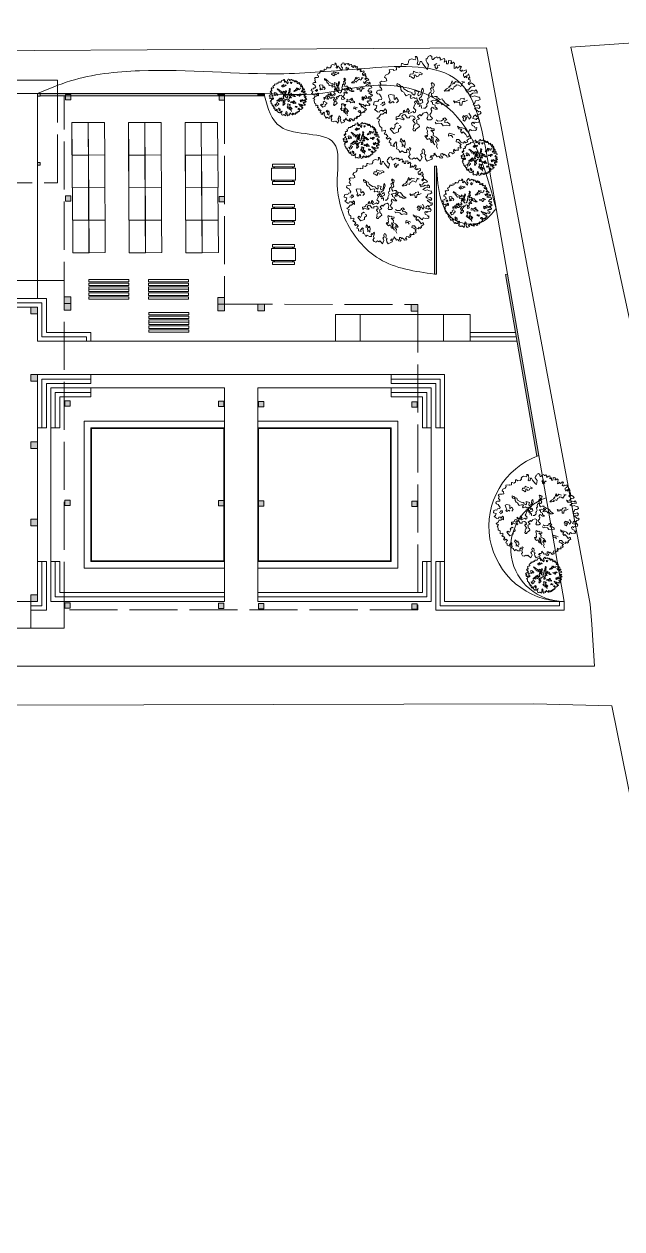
# Model space of a CAD drawing. Header units: metres. Extents: x -48 to 2360, y -1392 to 453.
# Drawn here: x 919.6 to 964.4, y -145.5 to -55.2 of the extents above; entities that cross this region are included whole.
import ezdxf

# ---------------------------------------------------------------- set-up
doc = ezdxf.new("R2010")
doc.units = ezdxf.units.M
doc.linetypes.add('ACAD_ISO02W100', pattern=[15, 12, -3])
doc.layers.get('0').update_dxf_attribs({"color": 200})
for name, color, linetype, lineweight, transparency in [('BAÑOS', 201, 'Continuous', 5, 0.7), ('caminos', 213, 'Continuous', 9, 0.5), ('JARDINERAS', 93, 'Continuous', 5, 0.4), ('SUELO', 231, 'Continuous', 5, 0.2)]:
    doc.layers.add(name, color=color, linetype=linetype, lineweight=lineweight, transparency=transparency)
for name, color, linetype, lineweight in [('MURETE', 31, 'Continuous', 13), ('MUROS', 31, 'Continuous', 9), ('PECES', 121, 'Continuous', 9), ('proyecciones nuevas', 170, 'ACAD_ISO02W100', 13), ('trazo', 7, 'Continuous', 18)]:
    doc.layers.add(name, color=color, linetype=linetype, lineweight=lineweight)
doc.layers.add('Vegetación-h', color=7, linetype='Continuous', lineweight=5, true_color=0x5f7f00, transparency=0.5)

# ---------------------------------------------------------------- blocks, each defined once
blk = doc.blocks.new('arb29')
at = {"layer": 'Vegetación-h', "linetype": 'Continuous'}
for points in [[(1.833, -0.001), (1.929, -0.073), (1.976, -0.118), (2.022, -0.099), (2.061, -0.145), (2.008, -0.196), (1.95, -0.203), (1.91, -0.281), (1.857, -0.222), (1.793, -0.275), (1.774, -0.339), (1.91, -0.373), (1.878, -0.373), (1.942, -0.326), (2.001, -0.411), (1.976, -0.47), (1.905, -0.477), (1.846, -0.47), (1.812, -0.517), (1.78, -0.47), (1.727, -0.504), (1.748, -0.587), (1.833, -0.626), (1.852, -0.679), (1.905, -0.653), (1.897, -0.73), (1.865, -0.764), (1.799, -0.751), (1.74, -0.764), (1.676, -0.73), (1.644, -0.764), (1.636, -0.815), (1.565, -0.778), (1.5, -0.706), (1.402, -0.672), (1.317, -0.666), (1.245, -0.613), (1.277, -0.698), (1.389, -0.725), (1.349, -0.778), (1.389, -0.855), (1.434, -0.81), (1.525, -0.9), (1.578, -0.991), (1.663, -0.927), (1.695, -1.031), (1.631, -1.044), (1.565, -1.11), (1.597, -1.148), (1.525, -1.182), (1.487, -1.135), (1.447, -1.201), (1.357, -1.161), (1.291, -1.071), (1.206, -1.076), (1.192, -1.148), (1.264, -1.169), (1.37, -1.246), (1.323, -1.286), (1.362, -1.345), (1.349, -1.377), (1.264, -1.35), (1.259, -1.39), (1.277, -1.435), (1.232, -1.435), (1.179, -1.435), (1.155, -1.462), (1.109, -1.403), (1.096, -1.488), (1.141, -1.533), (1.07, -1.566), (1.043, -1.533), (0.958, -1.526), (0.919, -1.619), (0.966, -1.611), (0.977, -1.658), (0.881, -1.683), (0.854, -1.637), (0.783, -1.579), (0.75, -1.619), (0.716, -1.56), (0.665, -1.566), (0.665, -1.645), (0.737, -1.677), (0.698, -1.717), (0.639, -1.709), (0.599, -1.651), (0.541, -1.67), (0.495, -1.611), (0.424, -1.552), (0.463, -1.539), (0.41, -1.637), (0.32, -1.637), (0.293, -1.69), (0.339, -1.677), (0.371, -1.722), (0.352, -1.749), (0.189, -1.826), (0.131, -1.741), (0.123, -1.651), (0.144, -1.611), (0.091, -1.573), (0.11, -1.494), (0.085, -1.43), (0.038, -1.39), (0.006, -1.462), (0.025, -1.539), (-0.039, -1.592), (-0.013, -1.632), (0.014, -1.69), (-0.047, -1.826), (-0.111, -1.762), (-0.164, -1.704), (-0.209, -1.741), (-0.255, -1.704), (-0.332, -1.755), (-0.398, -1.736), (-0.451, -1.658), (-0.398, -1.586), (-0.43, -1.515), (-0.398, -1.435), (-0.379, -1.377), (-0.417, -1.345), (-0.462, -1.435), (-0.502, -1.396), (-0.523, -1.443), (-0.51, -1.526), (-0.6, -1.526), (-0.691, -1.462), (-0.744, -1.526), (-0.783, -1.467), (-0.808, -1.416), (-0.874, -1.39), (-0.855, -1.35), (-0.867, -1.265), (-0.874, -1.22), (-0.855, -1.201), (-0.893, -1.156), (-0.972, -1.254), (-0.946, -1.312), (-1.063, -1.278), (-1.063, -1.201), (-1.122, -1.169), (-1.103, -1.097), (-1.057, -1.076), (-1.116, -1.018), (-1.18, -1.063), (-1.188, -1.063), (-1.225, -1.012), (-1.174, -0.967), (-1.225, -0.887), (-1.265, -0.895), (-1.297, -0.855), (-1.259, -0.836), (-1.252, -0.751), (-1.377, -0.783), (-1.377, -0.719), (-1.377, -0.653), (-1.414, -0.64), (-1.454, -0.613), (-1.462, -0.581), (-1.48, -0.477), (-1.499, -0.464), (-1.486, -0.451), (-1.448, -0.379), (-1.52, -0.36), (-1.552, -0.334), (-1.48, -0.294), (-1.414, -0.196), (-1.35, -0.196), (-1.265, -0.124), (-1.22, -0.171), (-1.22, -0.065), (-1.265, -0.014), (-1.331, -0.105), (-1.356, -0.065), (-1.435, -0.065), (-1.462, -0.124), (-1.526, -0.112), (-1.552, -0.086), (-1.637, -0.033), (-1.579, 0.007), (-1.552, 0.103), (-1.664, 0.129), (-1.643, 0.233), (-1.558, 0.26), (-1.513, 0.247), (-1.486, 0.305), (-1.39, 0.318), (-1.377, 0.364), (-1.403, 0.403), (-1.462, 0.494), (-1.526, 0.515), (-1.565, 0.56), (-1.545, 0.613), (-1.486, 0.632), (-1.382, 0.638), (-1.39, 0.691), (-1.448, 0.749), (-1.414, 0.84), (-1.454, 0.906), (-1.395, 0.946), (-1.284, 0.933), (-1.212, 0.957), (-1.225, 1.037), (-1.292, 1.088), (-1.252, 1.154), (-1.154, 1.199), (-1.108, 1.271), (-1.122, 1.337), (-0.978, 1.35), (-0.972, 1.324), (-0.874, 1.343), (-0.874, 1.382), (-0.88, 1.433), (-0.861, 1.447), (-0.855, 1.447), (-0.783, 1.422), (-0.704, 1.467), (-0.712, 1.492), (-0.704, 1.558), (-0.664, 1.558), (-0.6, 1.526), (-0.483, 1.532), (-0.483, 1.552), (-0.451, 1.598), (-0.457, 1.63), (-0.438, 1.683), (-0.353, 1.721), (-0.228, 1.688), (-0.196, 1.76), (-0.228, 1.8), (-0.17, 1.8), (-0.143, 1.755), (-0.13, 1.636), (-0.151, 1.545), (-0.111, 1.513), (-0.071, 1.539), (-0.058, 1.63), (-0.007, 1.636), (0.038, 1.552), (0.157, 1.396), (0.203, 1.356), (0.24, 1.532), (0.189, 1.585), (0.15, 1.656), (0.157, 1.734), (0.195, 1.728)], [(0.195, 1.728), (0.227, 1.806), (0.293, 1.838), (0.346, 1.8), (0.346, 1.755), (0.359, 1.702), (0.392, 1.702), (0.45, 1.76), (0.528, 1.787), (0.541, 1.755), (0.573, 1.755), (0.613, 1.779), (0.652, 1.728), (0.645, 1.675), (0.671, 1.683), (0.743, 1.728), (0.788, 1.734), (0.801, 1.675), (0.783, 1.611), (0.854, 1.649), (0.86, 1.552), (0.913, 1.545), (0.926, 1.611), (0.926, 1.662), (0.998, 1.656), (1.017, 1.67), (1.03, 1.611), (0.998, 1.558), (1.049, 1.558), (1.102, 1.611), (1.141, 1.558), (1.128, 1.505), (1.128, 1.454), (1.121, 1.388), (1.168, 1.401), (1.192, 1.454), (1.24, 1.401), (1.298, 1.447), (1.317, 1.492), (1.336, 1.454), (1.381, 1.454), (1.349, 1.396), (1.317, 1.337), (1.376, 1.29), (1.402, 1.343), (1.421, 1.297), (1.48, 1.324), (1.538, 1.337), (1.551, 1.278), (1.506, 1.225), (1.453, 1.199), (1.453, 1.14), (1.48, 1.069), (1.506, 1.122), (1.559, 1.069), (1.559, 1.148), (1.61, 1.167), (1.623, 1.207), (1.644, 1.135), (1.663, 1.088), (1.623, 1.05), (1.617, 1.01), (1.668, 1.029), (1.676, 0.965), (1.676, 0.925), (1.636, 0.899), (1.604, 0.866), (1.636, 0.827), (1.676, 0.866), (1.716, 0.893), (1.78, 0.848), (1.838, 0.789), (1.812, 0.768), (1.708, 0.755), (1.655, 0.696), (1.617, 0.638), (1.506, 0.677), (1.578, 0.574), (1.676, 0.592), (1.748, 0.638), (1.833, 0.6), (1.878, 0.651), (1.923, 0.592), (1.923, 0.534), (1.846, 0.547), (1.767, 0.534), (1.65, 0.456), (1.767, 0.417), (1.833, 0.443), (1.969, 0.39), (2.001, 0.398), (2.022, 0.318), (1.95, 0.281), (1.865, 0.267), (1.838, 0.196), (1.78, 0.129), (1.846, 0.09), (1.969, 0.124), (2.022, 0.065), (1.982, -0.001), (1.918, 0.031), (1.833, -0.001)], [(-0.124, 1.233), (-0.195, 1.246), (-0.286, 1.291), (-0.3, 1.2), (-0.404, 1.194), (-0.424, 1.115), (-0.365, 1.096), (-0.281, 1.044), (-0.254, 1.089), (-0.261, 1.161), (-0.202, 1.155), (-0.182, 1.096), (-0.104, 1.135), (-0.078, 1.187), (0.007, 1.167), (0.013, 1.214), (-0.072, 1.259)], [(0.528, 1.559), (0.437, 1.507), (0.469, 1.475), (0.469, 1.422), (0.508, 1.382), (0.561, 1.435), (0.535, 1.475), (0.619, 1.487), (0.6, 1.52)], [(0.059, 0.013), (0.118, 0.013), (0.189, 0.091), (0.17, 0.137), (0.202, 0.189), (0.235, 0.248), (0.215, 0.28), (0.209, 0.352), (0.254, 0.384), (0.241, 0.436), (0.248, 0.502), (0.287, 0.541), (0.32, 0.554), (0.326, 0.626), (0.306, 0.685), (0.365, 0.744), (0.352, 0.815), (0.326, 0.861), (0.352, 0.894), (0.372, 0.887), (0.404, 0.848), (0.424, 0.867), (0.444, 0.822), (0.424, 0.769), (0.385, 0.697), (0.411, 0.652), (0.431, 0.6), (0.392, 0.535), (0.34, 0.522), (0.34, 0.463), (0.385, 0.391), (0.451, 0.418), (0.535, 0.418), (0.528, 0.384), (0.574, 0.359), (0.633, 0.313), (0.705, 0.332), (0.73, 0.286), (0.769, 0.254), (0.809, 0.189), (0.946, 0.104), (0.9, 0.091), (0.809, 0.091), (0.757, 0.137), (0.698, 0.13), (0.672, 0.175), (0.619, 0.202), (0.535, 0.17), (0.476, 0.182), (0.515, 0.215), (0.555, 0.261), (0.58, 0.234), (0.594, 0.268), (0.515, 0.332), (0.496, 0.274), (0.417, 0.286), (0.32, 0.254), (0.372, 0.215), (0.378, 0.157), (0.463, 0.118), (0.469, 0.046), (0.503, 0.032), (0.548, -0.02), (0.463, -0.02), (0.404, 0.007), (0.424, 0.026), (0.359, 0.052), (0.313, -0.02), (0.352, -0.079), (0.333, -0.144), (0.281, -0.209), (0.3, -0.274), (0.34, -0.294), (0.372, -0.346), (0.313, -0.385), (0.209, -0.392), (0.183, -0.346), (0.202, -0.306), (0.222, -0.215), (0.202, -0.163), (0.15, -0.124), (0.052, -0.163), (0.027, -0.19), (-0.02, -0.249), (-0.059, -0.209), (-0.15, -0.274), (-0.118, -0.313), (-0.072, -0.359), (-0.176, -0.399), (-0.163, -0.451), (-0.163, -0.515), (-0.137, -0.542), (-0.098, -0.555), (-0.078, -0.62), (-0.143, -0.678), (-0.209, -0.724), (-0.215, -0.771), (-0.286, -0.771), (-0.306, -0.718), (-0.274, -0.685), (-0.281, -0.62), (-0.267, -0.567), (-0.241, -0.562), (-0.229, -0.522), (-0.261, -0.476), (-0.306, -0.418), (-0.286, -0.353), (-0.248, -0.385), (-0.229, -0.346), (-0.248, -0.288), (-0.313, -0.249), (-0.411, -0.261), (-0.417, -0.326), (-0.502, -0.32), (-0.554, -0.249), (-0.58, -0.202), (-0.646, -0.215), (-0.691, -0.268), (-0.678, -0.313), (-0.606, -0.353), (-0.626, -0.392), (-0.73, -0.353), (-0.828, -0.34), (-0.88, -0.392), (-0.887, -0.281), (-0.808, -0.274), (-0.763, -0.242), (-0.737, -0.177), (-0.606, -0.138), (-0.646, -0.079), (-0.599, -0.052), (-0.587, -0.118), (-0.515, -0.118), (-0.515, -0.052), (-0.483, 0), (-0.424, -0.085), (-0.483, -0.124), (-0.443, -0.17), (-0.385, -0.15), (-0.3, -0.098), (-0.261, -0.144), (-0.215, -0.124), (-0.209, -0.085), (-0.202, -0.052), (-0.286, 0.026), (-0.261, 0.078), (-0.209, 0.182), (-0.254, 0.195), (-0.241, 0.241), (-0.202, 0.268), (-0.156, 0.202), (-0.13, 0.143), (-0.091, 0.182), (-0.111, 0.234), (-0.156, 0.286), (-0.163, 0.372), (-0.229, 0.345), (-0.274, 0.384), (-0.378, 0.352), (-0.397, 0.391), (-0.365, 0.443), (-0.385, 0.47), (-0.443, 0.483), (-0.542, 0.443), (-0.58, 0.495), (-0.613, 0.567), (-0.672, 0.593), (-0.717, 0.658), (-0.717, 0.717), (-0.75, 0.75), (-0.815, 0.769), (-0.855, 0.815), (-0.848, 0.874), (-0.776, 0.835), (-0.717, 0.776), (-0.652, 0.763), (-0.613, 0.685), (-0.463, 0.587), (-0.378, 0.574), (-0.326, 0.547), (-0.339, 0.522), (-0.261, 0.47), (-0.229, 0.515), (-0.241, 0.626), (-0.104, 0.581), (-0.13, 0.495), (-0.118, 0.436), (-0.026, 0.489), (0.007, 0.672), (0.039, 0.704), (0.065, 0.613), (-0.007, 0.424), (-0.084, 0.352), (-0.046, 0.28), (0.02, 0.326), (0.039, 0.215), (-0.052, 0.17), (-0.084, 0.071), (-0.013, 0.104), (-0.007, 0.039), (0, 0)], [(1.291, 0.901), (1.174, 0.933), (1.122, 0.867), (1.063, 0.848), (1.089, 0.894), (1.057, 0.965), (1.037, 0.919), (1.004, 0.815), (0.939, 0.756), (0.985, 0.75), (0.855, 0.685), (0.782, 0.606), (0.861, 0.613), (0.966, 0.62), (0.932, 0.652), (1.024, 0.692), (1.082, 0.665), (1.122, 0.75), (1.187, 0.783), (1.206, 0.822), (1.272, 0.808), (1.35, 0.769), (1.376, 0.815), (1.415, 0.887), (1.494, 0.913), (1.39, 0.933)], [(-0.87, 0.204), (-0.804, 0.27), (-0.87, 0.379), (-0.935, 0.314), (-0.956, 0.336), (-0.956, 0.467), (-1.089, 0.488), (-1.154, 0.467), (-1.132, 0.379), (-1.11, 0.336), (-1.089, 0.27), (-1.132, 0.226), (-1.089, 0.183), (-1.001, 0.248), (-0.956, 0.204)], [(-1.422, 0.137), (-1.331, 0.189), (-1.363, 0.215), (-1.291, 0.234), (-1.272, 0.157), (-1.363, 0.091)], [(1.472, 0.291), (1.472, 0.357), (1.341, 0.336), (1.319, 0.291), (1.188, 0.248), (1.1, 0.27), (1.144, 0.204), (1.297, 0.226), (1.319, 0.183), (1.319, 0.117), (1.384, 0.117), (1.407, 0.248), (1.494, 0.248), (1.582, 0.291)], [(0.496, -0.385), (0.555, -0.431), (0.685, -0.424), (0.764, -0.365), (0.737, -0.34), (0.802, -0.32), (0.874, -0.392), (0.796, -0.418), (0.802, -0.483), (0.887, -0.476), (0.978, -0.542), (0.978, -0.601), (0.868, -0.574), (0.744, -0.594), (0.685, -0.522), (0.567, -0.503), (0.496, -0.529), (0.469, -0.47)], [(1.585, -0.229), (1.513, -0.249), (1.487, -0.288), (1.461, -0.235), (1.408, -0.301), (1.447, -0.333), (1.435, -0.399), (1.487, -0.431), (1.553, -0.346), (1.501, -0.333), (1.598, -0.274), (1.644, -0.365), (1.709, -0.281), (1.637, -0.163)], [(-0.804, -0.519), (-0.848, -0.496), (-0.935, -0.562), (-0.913, -0.605), (-0.956, -0.693), (-0.979, -0.715), (-1.044, -0.671), (-1.089, -0.715), (-0.956, -0.869), (-0.804, -0.803), (-0.804, -0.715), (-0.717, -0.65), (-0.717, -0.605), (-0.782, -0.584)], [(0.548, -1.384), (0.508, -1.298), (0.535, -1.234), (0.503, -1.168), (0.476, -1.136), (0.515, -1.064), (0.555, -1.136), (0.607, -1.123), (0.567, -1.064), (0.503, -0.992), (0.398, -0.927), (0.411, -0.848), (0.378, -0.809), (0.313, -0.757), (0.431, -0.764), (0.437, -0.705), (0.34, -0.698), (0.3, -0.66), (0.261, -0.678), (0.195, -0.633), (0.17, -0.698), (0.202, -0.776), (0.189, -0.855), (0.209, -0.894), (0.195, -0.973), (0.15, -0.927), (0.111, -0.946), (0.15, -1.012), (0.202, -1.07), (0.267, -1.037), (0.313, -1.109), (0.313, -1.161), (0.365, -1.181), (0.352, -1.064), (0.326, -0.953), (0.398, -1.012), (0.392, -1.089), (0.411, -1.2), (0.456, -1.259)], [(-0.685, -1.311), (-0.646, -1.266), (-0.678, -1.227), (-0.685, -1.161), (-0.744, -1.129), (-0.717, -1.037), (-0.665, -1.103), (-0.633, -1.155), (-0.599, -1.089), (-0.567, -1.188), (-0.567, -1.259), (-0.619, -1.286), (-0.574, -1.345)], [(1.144, -0.912), (1.078, -0.89), (0.947, -0.846), (0.926, -0.912), (0.926, -0.956), (0.991, -0.934), (1.034, -0.934), (1.078, -1)]]:
    blk.add_lwpolyline(points, dxfattribs=at)
blk = doc.blocks.new('EUPLS010')
at = {"color": 0, "linetype": 'ByBlock'}
for p, q in [((0, 0.305), (0, 1.205)), ((0, 1.205), (1.8, 1.205)), ((0.076, 1.51), (1.724, 1.51)), ((0.076, 1.306), (0.076, 1.51)), ((0.076, 1.306), (1.724, 1.306)), ((0.178, 1.205), (0.178, 1.306)), ((0.229, 1.205), (0.229, 1.306)), ((1.571, 1.205), (1.571, 1.306)), ((1.622, 1.205), (1.622, 1.306)), ((1.724, 1.306), (1.724, 1.51)), ((1.8, 1.205), (1.8, 0.305)), ((1.8, 0.305), (0, 0.305)), ((1.724, 0.203), (0.076, 0.203)), ((0.076, 0), (0.076, 0.203)), ((1.724, 0), (0.076, 0)), ((0.178, 0.203), (0.178, 0.305)), ((0.229, 0.203), (0.229, 0.305)), ((1.571, 0.203), (1.571, 0.305)), ((1.622, 0.203), (1.622, 0.305)), ((1.724, 0.203), (1.724, 0))]:
    blk.add_line(p, q, dxfattribs=at)

msp = doc.modelspace()

# ---------------------------------------------------------------- hatches: boundary and pattern name
at = {"layer": 'MUROS', "ltscale": 7, "transparency": 33554687}
h = msp.add_hatch(color=256, dxfattribs=at)
h.dxf.hatch_style = 1
h.paths.add_polyline_path([(899.617, -81.487), (893.817, -81.487), (893.817, -81.637), (899.467, -81.637), (899.467, -81.987), (899.617, -81.987)])
h.paths.add_polyline_path([(892.667, -81.637), (892.817, -81.637), (892.817, -81.487), (888.667, -81.487), (888.667, -84.987), (888.817, -84.987), (888.817, -81.637), (892.517, -81.637), (892.517, -84.987), (892.667, -84.987)])
h.paths.add_polyline_path([(893.967, -86.137), (892.667, -86.137), (892.667, -85.987), (892.517, -85.987), (892.517, -86.137), (888.817, -86.137), (888.817, -85.987), (888.667, -85.987), (888.667, -86.287), (893.967, -86.287)])
h.paths.add_polyline_path([(893.967, -89.787), (888.817, -89.787), (888.817, -89.187), (888.667, -89.187), (888.667, -89.937), (893.967, -89.937)])
h.paths.add_polyline_path([(899.617, -89.037), (899.467, -89.037), (899.467, -89.787), (895.967, -89.787), (895.967, -89.937), (899.617, -89.937)])
h.paths.add_polyline_path([(899.617, -86.537), (899.467, -86.537), (899.467, -87.037), (899.617, -87.037)])
h.paths.add_polyline_path([(899.617, -92.677), (894.967, -92.677), (894.967, -92.827), (899.467, -92.827), (899.617, -92.825)])
h.paths.add_polyline_path([(893.967, -92.677), (888.667, -92.677), (888.667, -93.537), (888.817, -93.537), (888.817, -92.827), (893.967, -92.827)])
h.paths.add_polyline_path([(893.967, -94.687), (888.817, -94.687), (888.817, -94.537), (888.667, -94.537), (888.667, -94.837), (893.967, -94.837)])
h.paths.add_polyline_path([(893.967, -98.337), (888.817, -98.337), (888.817, -97.737), (888.667, -97.737), (888.667, -98.487), (893.967, -98.487)])
h.paths.add_polyline_path([(899.617, -97.587), (899.467, -97.587), (899.467, -98.337), (895.967, -98.337), (895.967, -98.487), (899.617, -98.487)])
h.paths.add_polyline_path([(899.617, -96.437), (899.467, -96.437), (899.467, -96.587), (899.617, -96.587)])
h.paths.add_polyline_path([(913.451, -65.595), (907.951, -65.595), (907.951, -65.745), (913.451, -65.745)])
h.paths.add_polyline_path([(934.117, -60.412), (923.117, -60.412), (923.117, -60.595), (933.931, -60.595), (934.117, -60.594)])
h.paths.add_polyline_path([(922.617, -60.412), (921.117, -60.412), (921.117, -60.595), (922.617, -60.595)])
h.paths.add_polyline_path([(937.117, -60.412), (934.617, -60.412), (934.617, -60.595), (937.117, -60.595)])
h.paths.add_polyline_path([(950.513, -65.856), (950.363, -65.856), (950.363, -73.949), (950.513, -73.949)])
h.paths.add_polyline_path([(955.823, -73.959), (955.675, -73.985), (958.032, -87.604, -0.006774), (958.175, -87.55)])
h.paths.add_polyline_path([(861.592, -60.412), (855.513, -60.412), (855.513, -60.595), (861.592, -60.595)])
h.paths.add_polyline_path([(868.991, -67.25), (868.959, -67.177), (867.537, -67.794), (867.569, -67.867)])
h.paths.add_polyline_path([(868.561, -66.259), (868.529, -66.186), (867.107, -66.803), (867.139, -66.876)])
h.paths.add_polyline_path([(868.131, -65.269), (868.099, -65.195), (866.677, -65.812), (866.709, -65.886)])
h.paths.add_polyline_path([(867.701, -64.278), (867.669, -64.205), (866.247, -64.822), (866.279, -64.895)])
h.paths.add_polyline_path([(870.241, -64.353), (870.209, -64.279), (868.787, -64.896), (868.819, -64.97)])
h.paths.add_polyline_path([(869.811, -63.362), (869.779, -63.289), (868.357, -63.906), (868.389, -63.979)])
h = msp.add_hatch(color=256, dxfattribs=at)
h.dxf.hatch_style = 1
h.paths.add_polyline_path([(899.817, -60.412), (899.617, -60.412), (899.617, -60.612), (899.817, -60.612)])
h.paths.add_polyline_path([(913.951, -60.412), (913.751, -60.412), (913.751, -60.612), (913.951, -60.612)])
h.paths.add_polyline_path([(922.117, -60.412), (920.817, -60.412), (920.817, -60.595), (922.117, -60.595)])
h.paths.add_polyline_path([(920.817, -60.412), (920.617, -60.412), (920.617, -60.612), (920.817, -60.612)])
h.paths.add_polyline_path([(923.117, -60.595), (922.717, -60.595), (922.717, -60.877), (923.117, -60.877)])
h.paths.add_polyline_path([(923.117, -60.477), (922.717, -60.477), (922.717, -60.595), (923.117, -60.595)])
h.paths.add_polyline_path([(934.617, -68.12), (934.217, -68.12), (934.217, -68.52), (934.617, -68.52)])
h.paths.add_polyline_path([(923.117, -68.087), (922.717, -68.087), (922.717, -68.487), (923.117, -68.487)])
h.paths.add_polyline_path([(920.817, -65.595), (920.617, -65.595), (920.617, -65.795), (920.817, -65.795)])
h.paths.add_polyline_path([(913.751, -65.595), (907.951, -65.595), (907.951, -65.745), (913.751, -65.745)])
h.paths.add_polyline_path([(913.951, -65.595), (913.751, -65.595), (913.751, -65.795), (913.951, -65.795)])
h.paths.add_polyline_path([(899.817, -65.595), (899.617, -65.595), (899.617, -65.795), (899.817, -65.795)])
h.paths.add_polyline_path([(900.117, -76.431), (899.617, -76.431), (899.617, -76.931), (900.117, -76.931)])
h.paths.add_polyline_path([(920.617, -76.431), (920.117, -76.431), (920.117, -76.931), (920.617, -76.931)])
h.paths.add_polyline_path([(923.117, -75.664), (922.617, -75.664), (922.617, -76.164), (923.117, -76.164)])
h.paths.add_polyline_path([(923.117, -76.164), (922.617, -76.164), (922.617, -76.664), (923.117, -76.664)])
h.paths.add_polyline_path([(934.617, -75.698), (934.117, -75.698), (934.117, -76.198), (934.617, -76.198)])
h.paths.add_polyline_path([(934.617, -76.198), (934.117, -76.198), (934.117, -76.698), (934.617, -76.698)])
h.paths.add_polyline_path([(937.617, -76.205), (937.117, -76.204), (937.117, -76.704), (937.617, -76.704)])
h.paths.add_polyline_path([(949.108, -76.235), (948.608, -76.235), (948.608, -76.735), (949.108, -76.735)])
h.paths.add_polyline_path([(900.117, -81.487), (899.617, -81.487), (899.617, -81.987), (900.117, -81.987)])
h.paths.add_polyline_path([(900.117, -86.537), (899.617, -86.537), (899.617, -87.037), (900.117, -87.037)])
h.paths.add_polyline_path([(900.117, -92.325), (899.617, -92.325), (899.617, -92.677), (899.617, -92.825), (900.117, -92.825)])
h.paths.add_polyline_path([(900.117, -97.987), (899.617, -97.987), (899.617, -98.487), (900.117, -98.487)])
h.paths.add_polyline_path([(920.617, -97.987), (920.117, -97.987), (920.117, -98.487), (920.617, -98.487)])
h.paths.add_polyline_path([(920.617, -92.325), (920.117, -92.325), (920.117, -92.825), (920.617, -92.825)])
h.paths.add_polyline_path([(920.617, -86.537), (920.117, -86.537), (920.117, -87.037), (920.617, -87.037)])
h.paths.add_polyline_path([(923.067, -90.898), (922.667, -90.898), (922.667, -91.298), (923.067, -91.298)])
h.paths.add_polyline_path([(920.617, -81.487), (920.117, -81.487), (920.117, -81.987), (920.617, -81.987)])
h.paths.add_polyline_path([(923.067, -83.45), (922.667, -83.45), (922.667, -83.85), (923.067, -83.85)])
h.paths.add_polyline_path([(923.067, -98.598), (922.667, -98.598), (922.667, -98.998), (923.067, -98.998)])
h.paths.add_polyline_path([(934.567, -83.484), (934.167, -83.484), (934.167, -83.884), (934.567, -83.884)])
h.paths.add_polyline_path([(937.567, -83.49), (937.167, -83.49), (937.167, -83.89), (937.567, -83.89)])
h.paths.add_polyline_path([(949.058, -83.52), (948.658, -83.52), (948.658, -83.92), (949.058, -83.92)])
h.paths.add_polyline_path([(934.567, -90.932), (934.167, -90.932), (934.167, -91.332), (934.567, -91.332)])
h.paths.add_polyline_path([(937.567, -90.938), (937.167, -90.938), (937.167, -91.338), (937.567, -91.338)])
h.paths.add_polyline_path([(934.567, -98.632), (934.167, -98.632), (934.167, -99.032), (934.567, -99.032)])
h.paths.add_polyline_path([(937.567, -98.638), (937.167, -98.638), (937.167, -99.038), (937.567, -99.038)])
h.paths.add_polyline_path([(949.058, -98.669), (948.658, -98.669), (948.658, -99.069), (949.058, -99.069)])
h.paths.add_polyline_path([(949.058, -90.969), (948.658, -90.969), (948.658, -91.369), (949.058, -91.369)])
h = msp.add_hatch(color=256, dxfattribs=at)
h.dxf.hatch_style = 1
h.paths.add_polyline_path([(934.617, -60.595), (934.217, -60.595), (934.217, -60.91), (934.617, -60.91)])
h.paths.add_polyline_path([(934.617, -60.51), (934.217, -60.51), (934.217, -60.595), (934.617, -60.595)], flags=0)
h.paths.add_polyline_path([(934.217, -60.51), (934.617, -60.51), (922.617, -60.417), (922.617, -60.595), (934.217, -60.595)])
h = msp.add_hatch(color=256, dxfattribs=at)
h.dxf.hatch_style = 1
h.paths.add_polyline_path([(934.617, -60.412), (934.166, -60.412), (934.117, -60.412), (934.117, -60.507), (934.617, -60.51)])
h = msp.add_hatch(color=256, dxfattribs=at)
h.dxf.hatch_style = 1
h.paths.add_polyline_path([(934.617, -60.51), (934.217, -60.51), (934.217, -60.595), (934.617, -60.595)])
h = msp.add_hatch(color=256, dxfattribs=at)
h.dxf.hatch_style = 1
h.paths.add_polyline_path([(937.617, -60.412), (937.117, -60.412), (937.117, -60.595), (937.617, -60.595)])

# ---------------------------------------------------------------- linework, layer by layer
at = {"layer": 'caminos', "ltscale": 7, "transparency": 33554559}
for p, q in [((944.788, -76.985), (944.788, -78.985)), ((951.038, -78.985), (951.038, -76.985))]:
    msp.add_line(p, q, dxfattribs=at)
for points in [[(899.817, -60.412), (920.617, -60.412)], [(920.617, -75.771), (920.617, -60.612)], [(954.97, -69.031), (955.823, -73.959)]]:
    msp.add_lwpolyline(points, dxfattribs=at)
at = {"layer": 'JARDINERAS', "ltscale": 7, "transparency": 33554585}
for p, q in [((954.224, -64.721), (954.97, -69.031)), ((958.175, -87.55), (960.068, -98.487))]:
    msp.add_line(p, q, dxfattribs=at)
at = {"layer": 'JARDINERAS', "transparency": 33554585}
for p, q in [((924.471, -74.907, 18.861), (924.471, -75.267, 18.861)), ((928.93, -74.907, 18.861), (928.93, -75.267, 18.861)), ((928.95, -77.378, 18.861), (928.95, -77.738, 18.861))]:
    msp.add_line(p, q, dxfattribs=at)
at = {"layer": 'JARDINERAS', "transparency": 33554687}
for p, q in [((937.117, -84.987), (947.617, -84.987)), ((947.617, -84.987), (947.617, -95.987))]:
    msp.add_line(p, q, dxfattribs=at)
at = {"layer": 'JARDINERAS', "transparency": 33554636}
msp.add_line((947.617, -95.987), (937.117, -95.987), dxfattribs=at)
at = {"layer": 'JARDINERAS', "transparency": 33554585}
for points, elevation in [([(925.054, -60.595), (927.494, -60.579)], 6.287), ([(929.491, -60.595), (931.931, -60.579)], 6.287), ([(923.211, -65.035), (925.654, -65.019), (925.669, -67.459), (923.227, -67.475), (923.195, -62.595)], 6.287), ([(924.462, -69.907), (924.415, -62.587)], 6.287), ([(927.448, -65.035), (929.891, -65.019), (929.907, -67.459), (927.464, -67.475), (927.432, -62.595)], 6.287), ([(928.699, -69.907), (928.652, -62.587)], 6.287), ([(931.685, -65.035), (934.128, -65.019), (934.144, -67.459), (931.701, -67.475), (931.669, -62.595)], 6.287), ([(932.937, -69.907), (932.889, -62.587)], 6.287), ([(925.664, -67.459), (923.224, -67.475), (923.208, -65.035), (924.428, -65.027)], 12.574), ([(924.434, -65.027), (924.481, -72.347), (923.261, -72.355), (923.229, -67.475)], 6.287), ([(924.446, -67.467), (924.431, -65.027), (925.651, -65.019)], 12.574), ([(929.901, -67.459), (927.461, -67.475), (927.445, -65.035), (928.665, -65.027)], 12.574), ([(928.671, -65.027), (928.718, -72.347), (927.498, -72.355), (927.467, -67.475)], 6.287), ([(928.684, -67.467), (928.668, -65.027), (929.888, -65.019)], 12.574), ([(934.138, -67.459), (931.698, -67.475), (931.682, -65.035), (932.902, -65.027)], 12.574), ([(932.908, -65.027), (932.955, -72.347), (931.735, -72.355), (931.704, -67.475)], 6.287), ([(932.921, -67.467), (932.905, -65.027), (934.125, -65.019)], 12.574), ([(923.242, -69.915), (925.679, -69.899), (925.695, -72.339), (924.475, -72.347), (924.444, -67.467)], 12.574), ([(925.666, -67.459), (925.682, -69.899), (923.245, -69.915)], 6.287), ([(927.498, -72.355), (927.495, -72.355), (927.464, -67.475)], 12.574), ([(927.479, -69.915), (929.916, -69.899), (929.932, -72.339), (928.712, -72.347), (928.681, -67.467)], 12.574), ([(929.904, -67.459), (929.919, -69.899), (927.482, -69.915)], 6.287), ([(931.735, -72.355), (931.732, -72.355), (931.701, -67.475)], 12.574), ([(931.717, -69.915), (934.154, -69.899), (934.169, -72.339), (932.949, -72.347), (932.918, -67.467)], 12.574), ([(934.141, -67.459), (934.157, -69.899), (931.719, -69.915)], 6.287), ([(924.475, -72.347), (924.472, -72.347), (924.456, -69.907), (925.676, -69.899)], 18.861), ([(928.712, -72.347), (928.709, -72.347), (928.694, -69.907), (929.914, -69.899)], 18.861), ([(932.949, -72.347), (932.946, -72.347), (932.931, -69.907), (934.151, -69.899)], 18.861), ([(924.471, -74.527), (927.471, -74.527), (927.471, -74.347), (924.471, -74.347), (924.471, -74.527)], 18.861), ([(924.471, -74.807), (927.471, -74.807), (927.471, -74.627), (924.471, -74.627), (924.471, -74.807)], 18.861), ([(927.471, -74.907), (924.471, -74.907)], 18.861), ([(924.471, -75.267), (927.471, -75.267), (927.471, -74.907)], 18.861), ([(928.93, -74.527), (931.93, -74.527), (931.93, -74.347), (928.93, -74.347), (928.93, -74.527)], 18.861), ([(928.93, -74.807), (931.93, -74.807), (931.93, -74.627), (928.93, -74.627), (928.93, -74.807)], 18.861), ([(931.93, -74.907), (928.93, -74.907)], 18.861), ([(928.93, -75.267), (931.93, -75.267), (931.93, -74.907)], 18.861), ([(927.471, -75.087), (924.471, -75.087)], 18.861), ([(924.471, -75.547), (927.471, -75.547), (927.471, -75.367), (924.471, -75.367), (924.471, -75.547)], 18.861), ([(924.471, -75.827), (927.471, -75.827), (927.471, -75.647), (924.471, -75.647), (924.471, -75.827)], 18.861), ([(931.93, -75.087), (928.93, -75.087)], 18.861), ([(928.93, -75.547), (931.93, -75.547), (931.93, -75.367), (928.93, -75.367), (928.93, -75.547)], 18.861), ([(928.93, -75.827), (931.93, -75.827), (931.93, -75.647), (928.93, -75.647), (928.93, -75.827)], 18.861), ([(928.95, -76.998), (931.95, -76.998), (931.95, -76.818), (928.95, -76.818), (928.95, -76.998)], 18.861), ([(928.95, -77.278), (931.95, -77.278), (931.95, -77.098), (928.95, -77.098), (928.95, -77.278)], 18.861), ([(931.95, -77.378), (928.95, -77.378)], 18.861), ([(928.95, -77.738), (931.95, -77.738), (931.95, -77.378)], 18.861), ([(931.95, -77.558), (928.95, -77.558)], 18.861), ([(928.95, -78.018), (931.95, -78.018), (931.95, -77.838), (928.95, -77.838), (928.95, -78.018)], 18.861), ([(928.95, -78.298), (931.95, -78.298), (931.95, -78.118), (928.95, -78.118), (928.95, -78.298)], 18.861)]:
    msp.add_lwpolyline(points, dxfattribs=dict(at, elevation=elevation))
for points in [[(925.638, -62.579), (925.654, -65.019), (923.214, -65.035), (923.198, -62.595)], [(929.875, -62.579), (929.891, -65.019), (927.451, -65.035), (927.435, -62.595)], [(934.112, -62.579), (934.128, -65.019), (931.688, -65.035), (931.672, -62.595)]]:
    msp.add_lwpolyline(points, close=True, dxfattribs=at)
for points in [[(924.434, -65.027), (924.418, -62.587)], [(928.671, -65.027), (928.655, -62.587)]]:
    msp.add_lwpolyline(points, dxfattribs=at)
at = {"layer": 'JARDINERAS', "ltscale": 7, "transparency": 33554687}
msp.add_lwpolyline([(934.617, -95.987), (924.117, -95.987), (924.117, -84.987), (934.617, -84.987)], dxfattribs=at)
at = {"layer": 'JARDINERAS', "ltscale": 7, "transparency": 33554585}
msp.add_arc((960.068, -94.487), 4, 109.63618, 270, dxfattribs=at)
at = {"layer": 'JARDINERAS', "transparency": 33554585}
msp.add_spline([(920.617, -60.412), (923.087, -59.467), (928.261, -58.702), (939.08, -58.927), (945.521, -58.499), (952.091, -59.436), (954.224, -64.721)], degree=3, dxfattribs=at)
at = {"layer": 'JARDINERAS', "ltscale": 7, "transparency": 33554585}
for points in [[(937.617, -60.412), (941.676, -60.412), (946.776, -59.784), (950.917, -61.123), (954.97, -69.031)], [(937.617, -60.595), (938.813, -62.894), (942.822, -64.121), (943.078, -66.843), (943.655, -69.797), (946.229, -72.815), (950.363, -73.949)], [(950.513, -65.856), (952.047, -69.975), (953.97, -70.007), (954.97, -69.031)]]:
    msp.add_spline(points, degree=3, dxfattribs=at)
at = {"layer": 'MURETE', "ltscale": 7, "transparency": 33554687}
for points in [[(950.363, -65.856), (950.513, -65.856)], [(920.617, -92.325), (920.617, -92.825)], [(920.617, -98.487), (920.617, -97.987)], [(920.117, -98.487), (920.617, -98.487)]]:
    msp.add_lwpolyline(points, dxfattribs=at)
at = {"layer": 'MUROS', "transparency": 33554687}
msp.add_line((950.513, -73.949), (950.513, -65.856), dxfattribs=at)
at = {"layer": 'MUROS', "ltscale": 7, "transparency": 33554687}
msp.add_line((955.675, -73.985), (958.032, -87.604), dxfattribs=at)
at = {"layer": 'MUROS', "transparency": 33554687}
for points in [[(920.817, -60.412), (920.617, -60.412), (920.617, -60.612), (920.817, -60.612)], [(922.717, -60.477), (922.717, -60.877), (923.117, -60.877), (923.117, -60.477)], [(934.217, -60.51), (934.217, -60.91), (934.617, -60.91), (934.617, -60.51)], [(920.817, -65.595), (920.617, -65.595), (920.617, -65.795), (920.817, -65.795)], [(922.717, -68.087), (922.717, -68.487), (923.117, -68.487), (923.117, -68.087)], [(934.217, -68.12), (934.217, -68.52), (934.617, -68.52), (934.617, -68.12)], [(922.667, -83.45), (922.667, -83.85), (923.067, -83.85), (923.067, -83.45)], [(934.167, -83.484), (934.167, -83.884), (934.567, -83.884), (934.567, -83.484)], [(937.167, -83.49), (937.167, -83.89), (937.567, -83.89), (937.567, -83.49)], [(948.658, -83.52), (948.658, -83.92), (949.058, -83.92), (949.058, -83.52)], [(922.667, -90.898), (922.667, -91.298), (923.067, -91.298), (923.067, -90.898)], [(934.167, -90.932), (934.167, -91.332), (934.567, -91.332), (934.567, -90.932)], [(937.167, -90.938), (937.167, -91.338), (937.567, -91.338), (937.567, -90.938)], [(948.658, -90.969), (948.658, -91.369), (949.058, -91.369), (949.058, -90.969)], [(922.667, -98.598), (922.667, -98.998), (923.067, -98.998), (923.067, -98.598)], [(934.167, -98.632), (934.167, -99.032), (934.567, -99.032), (934.567, -98.632)], [(937.167, -98.638), (937.167, -99.038), (937.567, -99.038), (937.567, -98.638)], [(948.658, -98.669), (948.658, -99.069), (949.058, -99.069), (949.058, -98.669)]]:
    msp.add_lwpolyline(points, close=True, dxfattribs=at)
at = {"layer": 'MUROS', "ltscale": 7, "transparency": 33554687}
for points in [[(920.617, -60.412), (937.617, -60.412), (937.617, -60.595), (920.817, -60.595)], [(934.117, -60.412), (934.117, -60.507), (934.617, -60.51), (934.617, -60.412), (934.166, -60.412)], [(937.117, -60.412), (937.117, -60.595)], [(950.363, -73.949), (950.513, -73.949)], [(955.675, -73.985), (955.823, -73.959)], [(955.823, -73.959), (958.175, -87.55)], [(920.117, -76.431), (920.617, -76.431), (920.617, -76.931)], [(920.117, -81.487), (920.617, -81.487), (920.617, -81.987)], [(958.032, -87.604), (958.175, -87.55)]]:
    msp.add_lwpolyline(points, dxfattribs=at)
at = {"layer": 'MUROS', "transparency": 33554687}
for points in [[(950.363, -65.856), (950.363, -73.949)], [(922.617, -75.664), (922.617, -76.164), (923.117, -76.164), (923.117, -75.664), (922.617, -75.664)], [(934.117, -75.698), (934.117, -76.198), (934.617, -76.198), (934.617, -75.698), (934.117, -75.698)], [(920.117, -76.431), (920.117, -76.931), (920.617, -76.931)], [(922.617, -76.164), (922.617, -76.664), (923.117, -76.664), (923.117, -76.164), (922.617, -76.164)], [(934.117, -76.198), (934.117, -76.698), (934.617, -76.698), (934.617, -76.198), (934.117, -76.198)], [(937.117, -76.204), (937.117, -76.704), (937.617, -76.704), (937.617, -76.204), (937.117, -76.204)], [(948.608, -76.235), (948.608, -76.735), (949.108, -76.735), (949.108, -76.235), (948.608, -76.235)], [(920.117, -81.487), (920.117, -81.987), (920.617, -81.987)], [(920.117, -86.537), (920.117, -87.037), (920.617, -87.037), (920.617, -86.537), (920.117, -86.537)], [(920.617, -92.325), (920.117, -92.325), (920.117, -92.825), (920.617, -92.825)], [(920.617, -97.987), (920.117, -97.987), (920.117, -98.487)]]:
    msp.add_lwpolyline(points, dxfattribs=at)
at = {"layer": 'PECES', "ltscale": 7, "transparency": 33554687}
msp.add_lwpolyline([(934.617, -95.487), (924.617, -95.487), (924.617, -85.487), (934.617, -85.487)], dxfattribs=at)
msp.add_lwpolyline([(934.567, -95.437), (924.667, -95.437), (924.667, -85.537), (934.567, -85.537)], close=True, dxfattribs=at)
at = {"layer": 'PECES', "transparency": 33554687}
for points in [[(937.117, -85.487), (947.117, -85.487), (947.117, -95.487), (937.117, -95.487)], [(937.167, -85.537), (947.067, -85.537), (947.067, -95.437), (937.167, -95.437)]]:
    msp.add_lwpolyline(points, close=True, dxfattribs=at)
at = {"layer": 'proyecciones nuevas', "ltscale": 0.3, "transparency": 33554559}
for points in [[(898.617, -59.412), (898.617, -67.095), (922.117, -67.095), (922.117, -59.412)], [(922.617, -60.595), (934.617, -60.595), (934.617, -76.198), (949.108, -76.235), (949.108, -99.119), (922.617, -99.119)]]:
    msp.add_lwpolyline(points, close=True, dxfattribs=at)
for points in [[(922.617, -75.89), (922.617, -74.431), (897.617, -74.431), (897.617, -74.431), (897.617, -74.431), (897.616, -99.154), (888.007, -99.16), (888.007, -99.16), (886.007, -99.16), (886.007, -81.487), (897.657, -81.487)], [(922.617, -99.119), (922.617, -100.487), (922.617, -100.487), (897.613, -100.487), (897.617, -99.154)]]:
    msp.add_lwpolyline(points, dxfattribs=at)
at = {"layer": 'SUELO', "transparency": 33554636}
for p, q in [((951.117, -81.487), (920.617, -81.487)), ((951.117, -81.487), (951.117, -98.487)), ((921.617, -82.487), (934.617, -82.487)), ((921.617, -82.487), (921.617, -98.487)), ((937.117, -82.487), (950.117, -82.487)), ((950.117, -82.487), (950.117, -98.487)), ((921.949, -95.487), (921.949, -98.157)), ((922.282, -95.487), (922.282, -97.827)), ((949.452, -95.487), (949.452, -97.827)), ((949.785, -95.487), (949.785, -98.157))]:
    msp.add_line(p, q, dxfattribs=at)
at = {"layer": 'SUELO', "transparency": 33554687}
for p, q in [((949.452, -95.487), (950.117, -95.487)), ((950.451, -95.487), (951.117, -95.487))]:
    msp.add_line(p, q, dxfattribs=at)
at = {"layer": 'SUELO', "ltscale": 7, "transparency": 33554636}
for points in [[(921.283, -75.771), (915.951, -75.771), (915.951, -76.431)], [(921.283, -78.319), (921.283, -75.771)], [(893.367, -76.431), (920.117, -76.431)], [(920.95, -76.101), (916.284, -76.101), (916.284, -76.431)], [(920.617, -76.431), (920.617, -78.985)], [(920.95, -78.652), (920.95, -76.101)], [(953.038, -76.985), (942.938, -76.985), (942.938, -78.985)], [(953.038, -76.985), (953.038, -78.985)], [(924.617, -78.985), (924.617, -78.319), (921.283, -78.319)], [(953.038, -78.325), (956.426, -78.325)], [(956.54, -78.985), (920.617, -78.985)], [(924.284, -78.985), (924.284, -78.652), (920.95, -78.652)], [(953.038, -78.655), (956.483, -78.655)], [(900.117, -98.487), (920.117, -98.487)]]:
    msp.add_lwpolyline(points, dxfattribs=at)
at = {"layer": 'SUELO', "transparency": 33554636}
for points in [[(920.617, -81.487), (920.617, -92.325)], [(920.951, -81.821), (920.951, -85.487)], [(920.951, -81.821), (924.617, -81.821)], [(921.284, -82.154), (921.284, -85.487)], [(921.284, -82.154), (924.617, -82.154)], [(924.617, -82.154), (924.617, -81.487)], [(947.117, -82.154), (947.117, -81.487)], [(950.783, -81.821), (947.117, -81.821)], [(950.45, -82.154), (947.117, -82.154)], [(950.45, -82.154), (950.45, -85.487)], [(950.783, -81.821), (950.783, -85.487)], [(921.95, -82.82), (921.95, -85.487)], [(921.95, -82.82), (924.617, -82.82)], [(924.617, -83.15), (924.617, -82.487)], [(934.617, -98.487), (934.617, -82.487)], [(937.117, -98.487), (937.117, -82.487)], [(947.117, -83.153), (947.117, -82.487)], [(949.784, -82.82), (947.117, -82.82)], [(949.784, -82.82), (949.784, -85.487)], [(922.283, -83.15), (922.283, -85.487)], [(922.283, -83.15), (924.617, -83.15)], [(949.451, -83.153), (947.117, -83.153)], [(949.451, -83.153), (949.451, -85.487)], [(921.284, -85.487), (920.617, -85.487)], [(922.283, -85.487), (921.617, -85.487)], [(949.451, -85.487), (950.117, -85.487)], [(950.45, -85.487), (951.117, -85.487)], [(920.617, -92.825), (920.617, -97.987)], [(921.283, -95.487), (920.617, -95.487)], [(920.95, -98.487), (920.95, -95.487)], [(921.283, -99.153), (921.283, -95.487)], [(922.282, -95.487), (921.617, -95.487)], [(950.451, -95.487), (950.451, -99.147), (960.068, -99.147)], [(950.784, -95.487), (950.784, -98.817), (959.735, -98.817)], [(921.949, -98.157), (934.617, -98.157)], [(922.282, -97.827), (934.617, -97.827)], [(937.117, -97.827), (949.452, -97.827)], [(937.117, -98.157), (949.785, -98.157)], [(934.617, -98.487), (921.617, -98.487)], [(950.117, -98.487), (937.117, -98.487)], [(951.117, -98.487), (960.068, -98.487)]]:
    msp.add_lwpolyline(points, dxfattribs=at)
at = {"layer": 'SUELO', "ltscale": 7, "transparency": 33554687}
for points in [[(920.117, -100.487), (911.867, -100.487), (911.867, -98.487)], [(920.117, -100.487), (920.117, -98.487)], [(920.95, -98.487), (920.95, -98.817), (920.117, -98.817)], [(921.283, -99.153), (920.117, -99.153)], [(959.735, -98.817), (959.735, -98.487)], [(960.068, -98.487), (960.068, -99.147)]]:
    msp.add_lwpolyline(points, dxfattribs=at)
at = {"layer": 'SUELO', "ltscale": 7, "transparency": 33554636}
msp.add_arc((960.068, -92.855), 5.632, 109.63618, 270, dxfattribs=at)
at = {"layer": 'trazo', "ltscale": 7, "transparency": 33554559}
for points in [[(969.478, -98.3), (988.845, -91.629), (996.608, -78.709), (991.816, -73.857), (985.391, -55.206), (960.568, -56.938), (969.478, -98.3)], [(962.157, -100.216), (962.157, -100.216), (962.338, -103.34)], [(962.338, -103.34), (930.558, -103.34), (866.539, -103.34), (834.458, -103.34), (827.586, -104.232), (799.014, -113.472), (776.129, -122.447), (752.273, -131.802), (740.683, -134.902), (732.159, -135.258)]]:
    msp.add_lwpolyline(points, dxfattribs=at)
at = {"layer": 'trazo', "transparency": 33554559}
for points in [[(962.157, -100.216), (962.015, -98.687), (954.251, -56.975), (894.926, -57.324), (836.783, -56.77), (804.07, -57.198), (786.514, -58.008), (756.702, -57.537), (734.639, -58.154), (691.667, -58.68), (667.34, -59.668)], [(742.186, -143.22), (796.676, -117.667), (801.893, -115.87), (831.939, -107.03), (838.441, -106.232), (876.603, -105.902), (918.85, -106.275), (957.81, -106.165), (963.656, -106.308), (967.898, -127.295), (983.269, -192.713)]]:
    msp.add_lwpolyline(points, dxfattribs=at)

# ---------------------------------------------------------------- block references
at = {"transparency": 33554687}
for p, xscale, yscale, zscale in [((949.401, -61.54), 2.164549413702554, 2.164549413702554, 2.164549413702554), ((943.172, -60.369), 1.234941502034135, 1.234941502034135, 1.234941502034135), ((939.229, -60.71), 0.7545115026069346, 0.7545115026069346, 0.7545115026069346), ((944.738, -63.944), 0.7358080969932256, 0.7358080969932256, 0.7358080969932256), ((953.574, -65.221), 0.7358080969932256, 0.7358080969932256, 0.7358080969932256), ((946.552, -68.421), 1.780749423520143, 1.780749423520143, 1.780749423520143), ((957.649, -92.073), 1.726555571157643, 1.726555571157643, 1.726555571157643), ((958.406, -96.533), 0.7358080969932256, 0.7358080969932256, 0.7358080969932256)]:
    msp.add_blockref('arb29', p, dxfattribs=dict(at, xscale=xscale, yscale=yscale, zscale=zscale))
msp.add_blockref('arb29', (952.621, -68.63), dxfattribs=at)
at = {"layer": 'BAÑOS', "transparency": 33554687, "rotation": 180}
for p in [(939.942, -65.713), (939.942, -68.722), (939.942, -71.732)]:
    msp.add_blockref('EUPLS010', p, dxfattribs=at)

doc.saveas('drawing.dxf')
